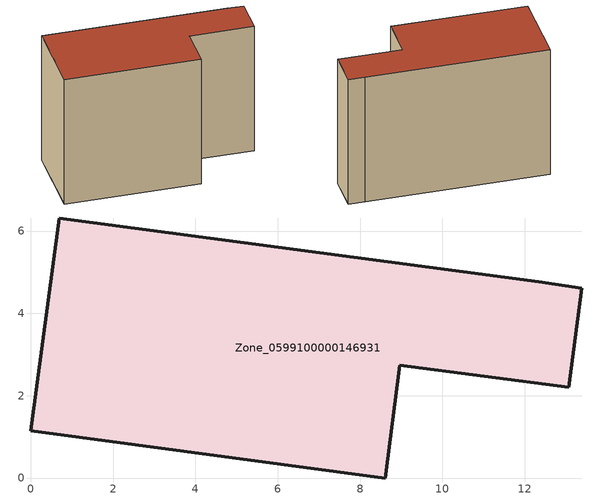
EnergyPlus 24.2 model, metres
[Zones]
Zone_0599100000146931
 floor ground (C_G): 13.39,4.61 13.07,2.2 8.97,2.74 8.61,0 0,1.15 0.69,6.32 12.34,4.77 z0
 wall outside (C_F): 8.97,2.74 13.07,2.2 13.39,4.61 12.34,4.77 0.69,6.32 0,1.15 8.61,0 8.97,2.74 z0:8.98
 roof outside (C_R): 13.07,2.2 13.39,4.61 12.34,4.77 0.69,6.32 0,1.15 8.61,0 8.97,2.74 z8.98
[BUILDING]
Pand.0599100000146931: North Axis=0; Terrain=City; Loads Convergence Tolerance Value=0.04; Temperature Convergence Tolerance Value=0.4; Solar Distribution=FullExterior; Maximum Number of Warmup Days=25; Minimum Number of Warmup Days=1
[Site:Location]
Rotterdam.The.Hague.AP_ZH_NLD Design_Conditions: Latitude=51.96; Longitude=4.45; Time Zone=1; Elevation=-4.5
[SITE:GROUNDTEMPERATURE:BUILDINGSURFACE]
18, 18, 18, 18, 18, 18, 18, 18, 18, 18, 18, 18
[MATERIAL] Thermal Absorptance=0.9; Solar Absorptance=0.7; Visible Absorptance=0.7
Name | Roughness | Thickness | Conductivity | Density | Specific Heat
G.TI.1946 | MediumSmooth | 0.15 | 1 | 540 | 1210
F.TI.1946 | Rough | 0.3 | 0.857143 | 1920 | 840
R.TI.1946 | MediumRough | 0.2 | 0.1 | 1500 | 1000
[CONSTRUCTION]
C_G: G.TI.1946
C_F: F.TI.1946
C_R: R.TI.1946
[ZONE]
Zone_0599100000146931: Type=1; Multiplier=1; Ceiling Height=Autocalculate; Volume=Autocalculate; Floor Area=autocalculate; Part of Total Floor Area=Yes
[ZONEINFILTRATION:DESIGNFLOWRATE]
Infil_Zone_0599100000146931: Zone or ZoneList or Space or SpaceList=Zone_0599100000146931; Schedule=AlwaysOn; Design Flow Rate Calculation Method=Flow/Area; Flow Rate per Floor Area=0.003; Constant Term Coefficient=1; Temperature Term Coefficient=0; Velocity Term Coefficient=0; Velocity Squared Term Coefficient=0
[HVACTEMPLATE:ZONE:IDEALLOADSAIRSYSTEM]
Zone_0599100000146931: Maximum Heating Supply Air Temperature=50; Minimum Cooling Supply Air Temperature=13; Maximum Heating Supply Air Humidity Ratio=0.0156; Minimum Cooling Supply Air Humidity Ratio=0.0077; Heating Limit=NoLimit; Cooling Limit=NoLimit; Dehumidification Control Type=ConstantSensibleHeatRatio; Cooling Sensible Heat Ratio=0.7; Dehumidification Setpoint=60; Humidification Control Type=None; Humidification Setpoint=30; Outdoor Air Method=None; Outdoor Air Flow Rate per Person=0.00944; Outdoor Air Flow Rate per Zone Floor Area=0; Outdoor Air Flow Rate per Zone=0; Demand Controlled Ventilation Type=None; Outdoor Air Economizer Type=NoEconomizer; Heat Recovery Type=None; Sensible Heat Recovery Effectiveness=0.7; Latent Heat Recovery Effectiveness=0.65
[ZONECONTROL:THERMOSTAT]
ThermostatControl_Zone_0599100000146931: Zone or ZoneList=Zone_0599100000146931; Control Type Schedule=DualSetpointControlType; Control 1=Thermostat_Zone_0599100000146931; Temperature Difference Between Cutout And Setpoint=0
[THERMOSTATSETPOINT:DUALSETPOINT]
Thermostat_Zone_0599100000146931: Heating Setpoint Temperature Schedule=HeatingSetpoint_Zone_0599100000146931; Cooling Setpoint Temperature Schedule=CoolingSetpoint_Zone_0599100000146931
[SCHEDULE:COMPACT]
HeatingSetpoint_Zone_0599100000146931: Through: 12/31, For: AllDays, Until: 24:00, 21
CoolingSetpoint_Zone_0599100000146931: Through: 12/31, For: AllDays, Until: 24:00, 24
DualSetpointControlType: Through: 12/31, For: AllDays, Until: 24:00, 4
AlwaysOn: Through: 12/31, For: AllDays, Until: 24:00, 1
